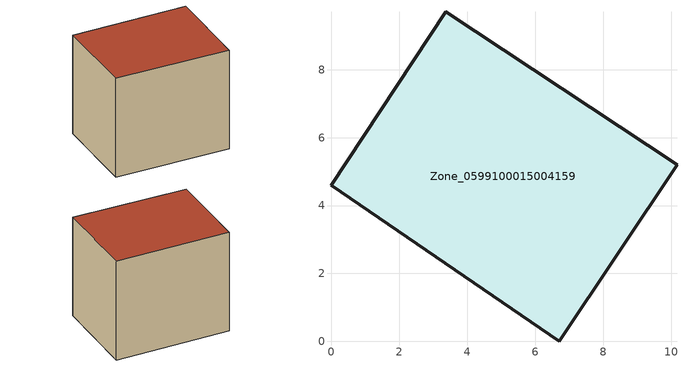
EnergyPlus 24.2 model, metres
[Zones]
Zone_0599100015004159
 floor ground (C_G): 6.71,0 0,4.6 3.36,9.71 10.18,5.2 z0.9
 wall outside (C_F): 0,4.6 6.71,0 10.18,5.2 3.36,9.71 0,4.6 z0.9:8.32
 roof outside (C_R): 10.18,5.2 3.36,9.71 0,4.6 6.71,0 z8.32
[BUILDING]
Pand.0599100015004159: North Axis=0; Terrain=City; Loads Convergence Tolerance Value=0.04; Temperature Convergence Tolerance Value=0.4; Solar Distribution=FullExterior; Maximum Number of Warmup Days=25; Minimum Number of Warmup Days=1
[Site:Location]
Rotterdam.The.Hague.AP_ZH_NLD Design_Conditions: Latitude=51.96; Longitude=4.45; Time Zone=1; Elevation=-4.5
[SITE:GROUNDTEMPERATURE:BUILDINGSURFACE]
18, 18, 18, 18, 18, 18, 18, 18, 18, 18, 18, 18
[MATERIAL] Thermal Absorptance=0.9; Solar Absorptance=0.7; Visible Absorptance=0.7
Name | Roughness | Thickness | Conductivity | Density | Specific Heat
G.TI.1965-1974 | MediumSmooth | 0.15 | 0.882353 | 540 | 1210
F.TI.1965-1974 | Rough | 0.3 | 0.697674 | 1920 | 840
R.TI.1965-1974 | MediumRough | 0.2 | 0.232558 | 1500 | 1000
[CONSTRUCTION]
C_G: G.TI.1965-1974
C_F: F.TI.1965-1974
C_R: R.TI.1965-1974
[ZONE]
Zone_0599100015004159: Type=1; Multiplier=1; Ceiling Height=Autocalculate; Volume=Autocalculate; Floor Area=autocalculate; Part of Total Floor Area=Yes
[ZONEINFILTRATION:DESIGNFLOWRATE]
Infil_Zone_0599100015004159: Zone or ZoneList or Space or SpaceList=Zone_0599100015004159; Schedule=AlwaysOn; Design Flow Rate Calculation Method=Flow/Area; Flow Rate per Floor Area=0.003; Constant Term Coefficient=1; Temperature Term Coefficient=0; Velocity Term Coefficient=0; Velocity Squared Term Coefficient=0
[HVACTEMPLATE:ZONE:IDEALLOADSAIRSYSTEM]
Zone_0599100015004159: Maximum Heating Supply Air Temperature=50; Minimum Cooling Supply Air Temperature=13; Maximum Heating Supply Air Humidity Ratio=0.0156; Minimum Cooling Supply Air Humidity Ratio=0.0077; Heating Limit=NoLimit; Cooling Limit=NoLimit; Dehumidification Control Type=ConstantSensibleHeatRatio; Cooling Sensible Heat Ratio=0.7; Dehumidification Setpoint=60; Humidification Control Type=None; Humidification Setpoint=30; Outdoor Air Method=None; Outdoor Air Flow Rate per Person=0.00944; Outdoor Air Flow Rate per Zone Floor Area=0; Outdoor Air Flow Rate per Zone=0; Demand Controlled Ventilation Type=None; Outdoor Air Economizer Type=NoEconomizer; Heat Recovery Type=None; Sensible Heat Recovery Effectiveness=0.7; Latent Heat Recovery Effectiveness=0.65
[ZONECONTROL:THERMOSTAT]
ThermostatControl_Zone_0599100015004159: Zone or ZoneList=Zone_0599100015004159; Control Type Schedule=DualSetpointControlType; Control 1=Thermostat_Zone_0599100015004159; Temperature Difference Between Cutout And Setpoint=0
[THERMOSTATSETPOINT:DUALSETPOINT]
Thermostat_Zone_0599100015004159: Heating Setpoint Temperature Schedule=HeatingSetpoint_Zone_0599100015004159; Cooling Setpoint Temperature Schedule=CoolingSetpoint_Zone_0599100015004159
[SCHEDULE:COMPACT]
HeatingSetpoint_Zone_0599100015004159: Through: 12/31, For: AllDays, Until: 24:00, 21
CoolingSetpoint_Zone_0599100015004159: Through: 12/31, For: AllDays, Until: 24:00, 24
DualSetpointControlType: Through: 12/31, For: AllDays, Until: 24:00, 4
AlwaysOn: Through: 12/31, For: AllDays, Until: 24:00, 1
